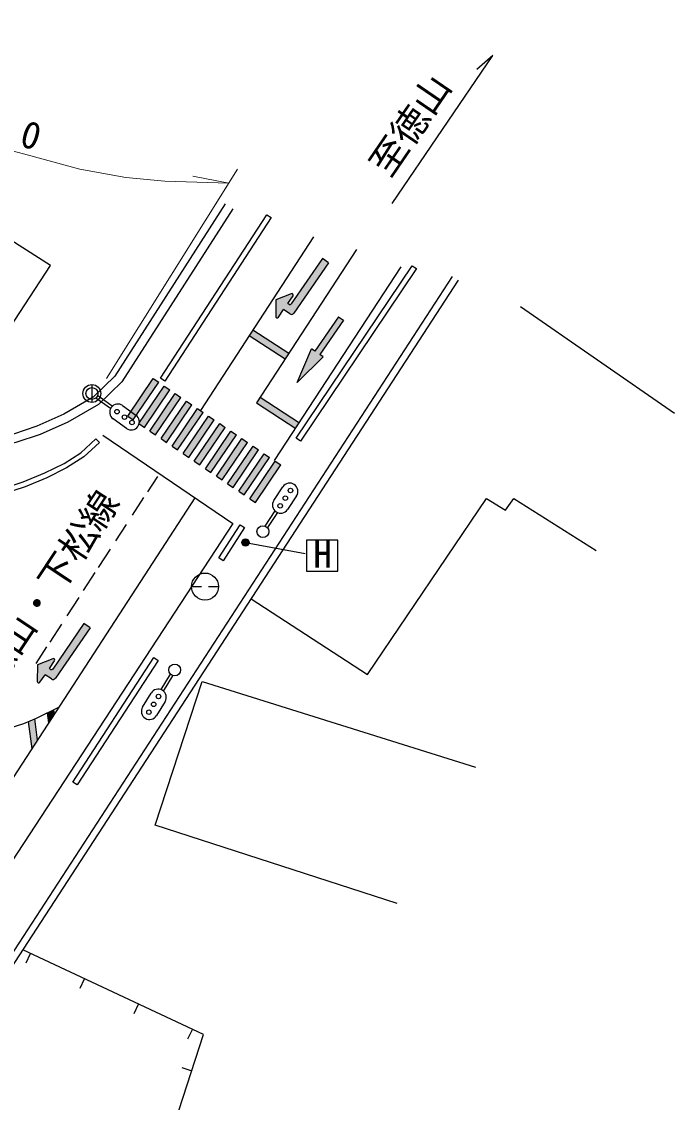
# Model space of a CAD drawing. Units: millimetres at full size, sheet at 1:1000; details may follow other scales. Extents: x 40000 to 680000, y 20000 to 380000.
# Drawn here: x 315749 to 359581, y 242449 to 315031 of the extents above; entities that cross this region are included whole.
import ezdxf
from ezdxf.enums import TextEntityAlignment as Align

# ---------------------------------------------------------------- set-up
doc = ezdxf.new("R2010")
doc.units = ezdxf.units.MM
doc.header["$LTSCALE"] = 1000
for name, color, linetype, lineweight in [('M-BGD', 7, 'Continuous', 25), ('M-BGD-EXST', 7, 'Continuous', 25), ('M-STR-HTXT', 7, 'Continuous', 13), ('M-STR-STRC', 7, 'Continuous', 25)]:
    doc.layers.add(name, color=color, linetype=linetype, lineweight=lineweight)
doc.layers.add('M-BMK-HTXT', color=7, linetype='Continuous')
doc.styles.add('ＭＳ ゴシック', font='')
doc.styles.get('ＭＳ ゴシック').set_extended_font_data('MS Gothic')

msp = doc.modelspace()

# ---------------------------------------------------------------- hatches: boundary and pattern name
at = {"layer": 'M-BGD-EXST'}
msp.add_hatch(color=256, dxfattribs=at).paths.add_polyline_path([(330564, 279933, 0.41421), (330903, 279833, 0.41421), (331003, 280172, 1)])
at = {"layer": 'M-STR-STRC'}
for points in [[(333342, 295687), (332991, 295176, -0.74206), (332809, 295234), (332824, 296346), (333856, 296760, -0.74206), (333975, 296611), (333625, 296100), (333707, 296043, 0.41421), (333846, 296069), (335943, 299125), (336355, 298842), (334032, 295456, -0.41388), (333754, 295404)], [(335774, 292669), (337361, 294990), (337032, 295214), (335446, 292893), (335219, 293049), (334257, 290802), (336001, 292514)], [(331280, 294339), (331034, 293962), (333457, 292385), (333703, 292763)], [(324952, 290807), (324580, 291059), (322873, 288538), (323246, 288286)], [(325697, 290302), (325325, 290555), (323618, 288034), (323991, 287781)], [(326443, 289798), (326070, 290050), (324364, 287529), (324736, 287277)], [(331776, 289801), (331531, 289424), (334127, 287736), (334373, 288112)], [(327188, 289293), (326815, 289545), (325109, 287025), (325481, 286772)], [(327933, 288789), (327561, 289041), (325854, 286520), (326227, 286268)], [(328679, 288284), (328306, 288536), (326599, 286016), (326972, 285763)], [(329424, 287780), (329051, 288032), (327345, 285511), (327717, 285259)], [(330169, 287275), (329797, 287527), (328090, 285006), (328463, 284754)], [(330914, 286771), (330542, 287023), (328835, 284502), (329208, 284250)], [(331660, 286266), (331287, 286518), (329581, 283997), (329953, 283745)], [(332405, 285762), (332032, 286014), (330326, 283493), (330698, 283241)], [(333150, 285257), (332778, 285509), (331071, 282988), (331444, 282736)], [(317333, 271172), (316982, 270661, -0.74206), (316800, 270719), (316815, 271831), (317847, 272245, -0.74206), (317966, 272096), (317616, 271585), (317698, 271528, 0.41421), (317837, 271554), (319934, 274610), (320346, 274327), (318023, 270941, -0.41388), (317745, 270889)], [(317936, 268524), (317897, 268822), (317471, 268612), (317558, 267944)], [(316617, 268202), (316187, 268018), (316424, 266201), (316802, 266782)]]:
    msp.add_hatch(color=256, dxfattribs=at).paths.add_polyline_path(points)

# ---------------------------------------------------------------- linework, layer by layer
at = {"layer": 'M-BGD'}
for p, q in [((305977, 238386), (344692, 297908)), ((306362, 238135), (345078, 297658)), ((349243, 295900), (359581, 288736)), ((320468, 290656), (320468, 289456)), ((327151, 277089), (327834, 277089)), ((328289, 277089), (328971, 277089)), ((316056, 251811), (316353, 252445)), ((319677, 250112), (319974, 250746)), ((323298, 248414), (323596, 249047)), ((326920, 246715), (327217, 247349)), ((326509, 244782), (327175, 244565))]:
    msp.add_line(p, q, dxfattribs=at)
for points in [[(309374, 285959), (317689, 298657), (308053, 304793), (299776, 291745), (300864, 291085), (299815, 289454), (303079, 287318), (304361, 289027)], [(325069, 291084), (332207, 302057), (332500, 301866), (325362, 290894)], [(334192, 287056), (341965, 298635), (342255, 298440), (334483, 286861)], [(320731, 287012), (320969, 286755), (319931, 285794), (318767, 285061), (317451, 284403), (315983, 283796), (314388, 283265), (312743, 282961), (311022, 282759), (309352, 282582), (308061, 282556), (308054, 282906), (309330, 282931), (310983, 283107), (312691, 283307), (314301, 283604), (315861, 284124), (317306, 284722), (318595, 285366), (319717, 286073)], [(328981, 279017), (330430, 281245), (330723, 281054), (329274, 278826)], [(319184, 263957), (324625, 272321), (324918, 272130), (319477, 263766)]]:
    msp.add_lwpolyline(points, close=True, dxfattribs=at)
for points in [[(329418, 302784), (322006, 291213), (320558, 289802), (318581, 288673), (316781, 287862), (315193, 287332), (313004, 286803), (310886, 286380), (308380, 286133), (305415, 286062), (302697, 286027), (300649, 286345), (298013, 287694)], [(329924, 302461), (322474, 290831), (320922, 289319), (318854, 288138), (317000, 287302), (315358, 286755), (313134, 286217), (310975, 285786), (308417, 285534), (305426, 285462), (302654, 285426), (300462, 285766), (297739, 287160), (281108, 292639)], [(331161, 276261), (338972, 271175), (346968, 282997), (348234, 282232), (348800, 282997), (354328, 279503)], [(340976, 255795), (324718, 261065), (327867, 270719), (346224, 264971)], [(323284, 232585), (327965, 246998), (315829, 252691)]]:
    msp.add_lwpolyline(points, dxfattribs=at)
for centre, radius in [((320468, 290056), 600), ((328061, 277089), 910)]:
    msp.add_circle(centre, radius, dxfattribs=at)
at = {"layer": 'M-BGD-EXST'}
for p, q in [((336977, 280217), (334877, 280217)), ((334877, 280217), (334877, 278117)), ((336977, 278117), (336977, 280217)), ((330783, 280052), (334784, 279304)), ((334877, 278117), (336977, 278117))]:
    msp.add_line(p, q, dxfattribs=at)
msp.add_circle((330783, 280052), 250, dxfattribs=at)
at = {"layer": 'M-STR-HTXT'}
for p, q in [((330242, 305121), (321451, 291071)), ((329659, 304189), (327247, 304645))]:
    msp.add_line(p, q, dxfattribs=at)
msp.add_lwpolyline([(288885, 315031), (294153, 313062), (297532, 311793), (301384, 310524), (304526, 309535), (309067, 308115), (313021, 306907), (316124, 306094), (319649, 305130), (322751, 304558), (325372, 304318), (329659, 304189)], dxfattribs=at)
at = {"layer": 'M-STR-STRC'}
for p, q in [((340622, 302808), (347401, 312763)), ((347401, 312763), (346327, 311820)), ((335344, 300586), (327750, 288913)), ((338229, 299721), (331531, 289424)), ((335943, 299125), (333846, 296069)), ((336355, 298842), (335943, 299125)), ((341216, 298561), (332702, 285560)), ((336355, 298842), (334032, 295456)), ((332824, 296346), (332809, 295234)), ((333856, 296760), (332824, 296346)), ((333625, 296100), (333975, 296611)), ((332991, 295176), (333342, 295687)), ((333754, 295404), (333342, 295687)), ((333707, 296043), (333625, 296100)), ((337032, 295214), (335446, 292893)), ((337361, 294990), (335774, 292669)), ((337032, 295214), (337361, 294990)), ((331034, 293962), (333457, 292385)), ((331280, 294339), (333703, 292763)), ((334257, 290802), (335219, 293049)), ((336001, 292514), (334257, 290802)), ((335446, 292893), (335219, 293049)), ((336001, 292514), (335774, 292669)), ((322873, 288538), (324580, 291059)), ((324580, 291059), (324952, 290807)), ((323246, 288286), (324952, 290807)), ((323618, 288034), (325325, 290555)), ((325325, 290555), (325697, 290302)), ((321708, 289040), (320724, 289749)), ((321825, 289202), (320841, 289911)), ((323991, 287781), (325697, 290302)), ((324364, 287529), (326070, 290050)), ((324736, 287277), (326443, 289798)), ((326070, 290050), (326443, 289798)), ((331776, 289801), (334406, 288091)), ((322534, 289246), (323427, 288603)), ((325109, 287025), (326815, 289545)), ((325481, 286772), (327188, 289293)), ((325854, 286520), (327561, 289041)), ((326815, 289545), (327188, 289293)), ((327561, 289041), (327933, 288789)), ((331531, 289424), (334160, 287714)), ((322784, 287711), (321891, 288354)), ((322873, 288538), (323246, 288286)), ((326227, 286268), (327933, 288789)), ((326599, 286016), (328306, 288536)), ((326972, 285763), (328679, 288284)), ((328306, 288536), (328679, 288284)), ((323618, 288034), (323991, 287781)), ((324364, 287529), (324736, 287277)), ((327345, 285511), (329051, 288032)), ((327717, 285259), (329424, 287780)), ((328090, 285006), (329797, 287527)), ((329051, 288032), (329424, 287780)), ((329797, 287527), (330169, 287275)), ((321198, 287250), (329935, 281336)), ((325109, 287025), (325481, 286772)), ((328463, 284754), (330169, 287275)), ((328835, 284502), (330542, 287023)), ((329208, 284250), (330914, 286771)), ((330542, 287023), (330914, 286771)), ((325854, 286520), (326227, 286268)), ((326599, 286016), (326972, 285763)), ((329581, 283997), (331287, 286518)), ((329953, 283745), (331660, 286266)), ((330326, 283493), (332032, 286014)), ((331287, 286518), (331660, 286266)), ((332032, 286014), (332405, 285762)), ((327345, 285511), (327717, 285259)), ((330698, 283241), (332405, 285762)), ((331071, 282988), (332778, 285509)), ((331444, 282736), (333150, 285257)), ((332778, 285509), (333150, 285257)), ((328090, 285006), (328463, 284754)), ((324867, 284481), (324201, 283456)), ((328835, 284502), (329208, 284250)), ((329581, 283997), (329953, 283745)), ((330326, 283493), (330698, 283241)), ((332686, 282873), (333296, 283789)), ((334212, 283180), (333602, 282264)), ((327390, 283058), (314634, 263448)), ((323943, 283061), (323181, 281889)), ((331071, 282988), (331444, 282736)), ((332756, 282166), (332084, 281156)), ((332923, 282055), (332251, 281046)), ((329935, 281336), (314290, 257446)), ((322766, 281251), (322055, 280158)), ((321687, 279592), (320897, 278377)), ((320673, 278034), (319891, 276831)), ((319584, 276359), (318785, 275131)), ((318423, 274574), (317636, 273365)), ((319934, 274610), (317837, 271554)), ((320346, 274327), (319934, 274610)), ((320346, 274327), (318023, 270941)), ((317421, 273034), (316702, 271928)), ((317847, 272245), (316815, 271831)), ((316815, 271831), (316800, 270719)), ((317616, 271585), (317966, 272096)), ((317698, 271528), (317616, 271585)), ((316982, 270661), (317333, 271172)), ((317745, 270889), (317333, 271172)), ((325111, 270174), (325741, 271210)), ((325282, 270070), (325912, 271106)), ((323870, 268997), (324441, 269937)), ((325381, 269366), (324810, 268426)), ((317471, 268612), (317558, 267944)), ((317897, 268822), (317936, 268524)), ((316187, 268018), (316424, 266201)), ((316617, 268202), (316802, 266782))]:
    msp.add_line(p, q, dxfattribs=at)
msp.add_lwpolyline([(314634, 263448), (314410, 267435), (315906, 267898), (316755, 268261), (318238, 268989)], dxfattribs=at)
for centre, radius in [((320468, 290056), 400), ((322156, 288833), 150), ((322659, 288471), 150), ((323162, 288109), 150), ((333456, 283027), 150), ((333800, 283543), 150), ((333113, 282510), 150), ((331953, 280779), 400), ((326028, 271489), 400), ((324618, 269181), 150), ((324940, 269711), 150), ((324296, 268651), 150)]:
    msp.add_circle(centre, radius, dxfattribs=at)
for centre, radius, start, end in [((333893, 296667), 100, 325.54503, 111.85496), ((333764, 296125), 100, 235.54503, 325.54503), ((333867, 295569), 200, 235.60938, 325.54503), ((332909, 295233), 100, 179.23509, 325.54503), ((322213, 288800), 550, 144.24221, 234.24221), ((322213, 288800), 550, 54.24221, 144.24221), ((323105, 288157), 550, 324.24221, 54.24221), ((323105, 288157), 550, 234.24221, 324.24221), ((333754, 283484), 550, 56.35812, 146.35812), ((333754, 283484), 550, 326.35812, 56.35812), ((333144, 282568), 550, 146.35812, 236.35812), ((333144, 282568), 550, 236.35812, 326.35812), ((317884, 272152), 100, 325.54503, 111.85496), ((317755, 271611), 100, 235.54503, 325.54503), ((317858, 271054), 200, 235.60938, 325.54503), ((316900, 270718), 100, 179.23509, 325.54503), ((324911, 269652), 550, 58.71735, 148.71735), ((324911, 269652), 550, 328.71735, 58.71735), ((324340, 268712), 550, 148.71735, 238.71735), ((324340, 268712), 550, 238.71735, 328.71735)]:
    msp.add_arc(centre, radius, start, end, dxfattribs=at)

# ---------------------------------------------------------------- texts
at = {"layer": 'M-BGD-EXST', "style": 'ＭＳ ゴシック'}
msp.add_text('H', height=1833, dxfattribs=at).set_placement((335330, 277808), align=Align.BOTTOM_LEFT)
at = {"layer": 'M-BMK-HTXT', "style": 'ＭＳ ゴシック'}
for s, rotation, p in [('至徳山', 55.648, (340929, 304162)), ('一般県道\u3000徳山・下松線', 56.469, (307666, 259526))]:
    msp.add_text(s, height=1833, rotation=rotation, dxfattribs=at).set_placement(p, align=Align.BOTTOM_LEFT)
at = {"layer": 'M-STR-HTXT', "style": 'ＭＳ ゴシック'}
msp.add_text('L=33.0', height=1833, rotation=343.007, dxfattribs=at).set_placement((309398, 308014), align=Align.BOTTOM_LEFT)

doc.saveas('drawing.dxf')
